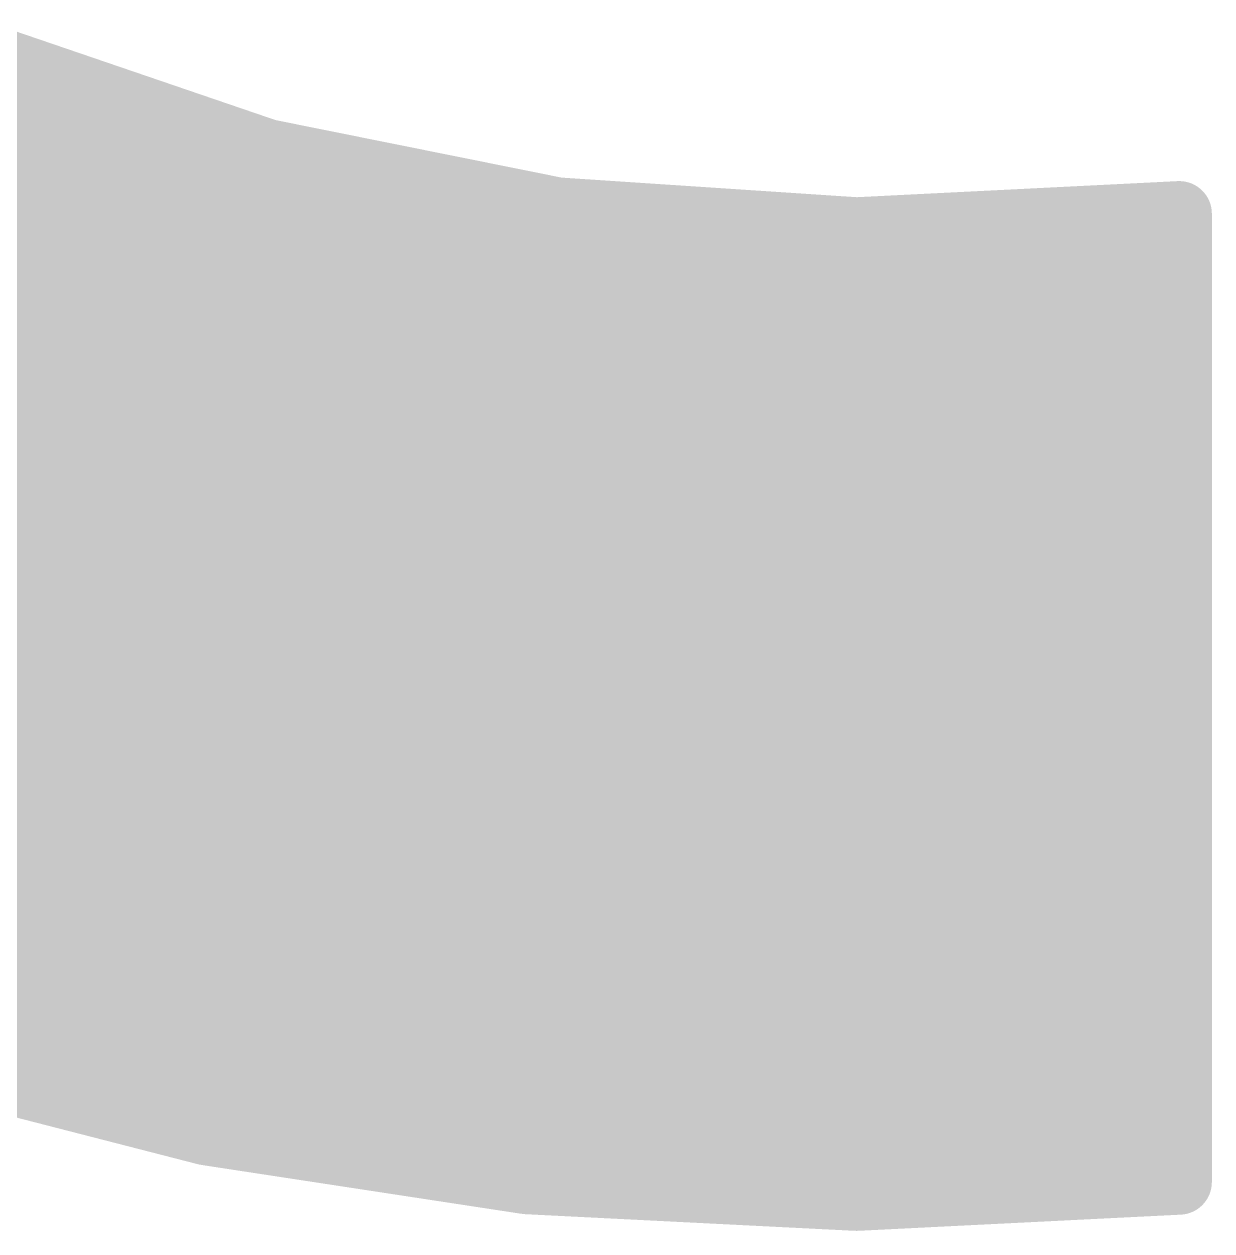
# Model space of a CAD drawing. Extents: x -4 to 157, y -7 to 87.
# Drawn here: x 40.347 to 41.257, y 24.565 to 25.49 of the extents above; entities that cross this region are included whole.
import ezdxf

# ---------------------------------------------------------------- set-up
doc = ezdxf.new("R2010")
doc.units = 0
doc.layers.add('2D_LINE_126', color=255, linetype='CONTINUOUS')

# ---------------------------------------------------------------- blocks, each defined once
blk = doc.blocks.new('SMOOTH_0$05')
at = {"const_width": 0.025}
blk.add_lwpolyline([(-0.0125, 0, 1), (0.0125, 0, 1)], format="xyb", close=True, dxfattribs=at)
blk = doc.blocks.new('DRAWING_204')
at = {"layer": '2D_LINE_126', "const_width": 0.05}
for points in [[(0.56174, -3.87072), (1.11491, -3.31755)], [(0.56367, -3.87189), (1.11723, -3.31834)], [(0.5656, -3.87306), (1.11953, -3.31913)], [(0.56752, -3.87423), (1.12184, -3.31992)], [(0.56945, -3.8754), (1.12415, -3.32071)], [(0.57138, -3.87657), (1.12646, -3.32149)], [(0.57331, -3.87775), (1.12877, -3.32228)], [(0.57523, -3.87892), (1.13108, -3.32307)], [(0.57716, -3.88008), (1.13339, -3.32386)], [(0.57908, -3.88126), (1.1357, -3.32465)], [(1.1113, -3.31632), (1.32419, -3.38902)], [(0.58101, -3.88243), (1.138, -3.32544)], [(0.58294, -3.8836), (1.14031, -3.32622)], [(0.58487, -3.88477), (1.14262, -3.32701)], [(0.58679, -3.88594), (1.14493, -3.3278)], [(0.58872, -3.88711), (1.14724, -3.32859)], [(0.59065, -3.88828), (1.14955, -3.32938)], [(0.59257, -3.88945), (1.15186, -3.33017)], [(0.5945, -3.89062), (1.15417, -3.33095)], [(0.59643, -3.89179), (1.15648, -3.33174)], [(0.59845, -3.89287), (1.15878, -3.33253)], [(0.60054, -3.89387), (1.16109, -3.33332)], [(0.60263, -3.89488), (1.1634, -3.33411)], [(0.60472, -3.89589), (1.16571, -3.3349)], [(0.60681, -3.89689), (1.16802, -3.33569)], [(0.6089, -3.8979), (1.17033, -3.33648)], [(0.61099, -3.89891), (1.17264, -3.33726)], [(0.61308, -3.89992), (1.17495, -3.33805)], [(0.61518, -3.90092), (1.17725, -3.33884)], [(0.61726, -3.90193), (1.17957, -3.33963)], [(0.61935, -3.90294), (1.18187, -3.34042)], [(0.62145, -3.90394), (1.18418, -3.34121)], [(0.62354, -3.90495), (1.18649, -3.34199)], [(0.62563, -3.90596), (1.1888, -3.34278)], [(0.62772, -3.90697), (1.19111, -3.34357)], [(0.62981, -3.90797), (1.19342, -3.34436)], [(0.6319, -3.90898), (1.19573, -3.34515)], [(0.63399, -3.90999), (1.19804, -3.34594)], [(0.63608, -3.91099), (1.20034, -3.34673)], [(0.63817, -3.912), (1.20265, -3.34752)], [(0.64026, -3.91301), (1.20496, -3.3483)], [(0.64235, -3.91401), (1.20727, -3.34909)], [(0.64444, -3.91502), (1.20958, -3.34988)], [(0.64653, -3.91603), (1.21189, -3.35067)], [(0.64862, -3.91704), (1.2142, -3.35146)], [(0.65071, -3.91804), (1.21651, -3.35225)], [(0.6528, -3.91905), (1.21882, -3.35304)], [(0.65489, -3.92006), (1.22112, -3.35382)], [(0.65698, -3.92106), (1.22343, -3.35461)], [(0.65907, -3.92207), (1.22574, -3.3554)], [(0.66116, -3.92308), (1.22805, -3.35619)], [(0.66326, -3.92408), (1.23036, -3.35698)], [(0.66534, -3.92509), (1.23267, -3.35777)], [(0.66744, -3.9261), (1.23498, -3.35856)], [(0.66953, -3.92711), (1.23729, -3.35934)], [(0.67162, -3.92811), (1.2396, -3.36013)], [(0.67371, -3.92912), (1.24191, -3.36092)], [(0.6758, -3.93013), (1.24421, -3.36171)], [(0.67789, -3.93113), (1.24652, -3.3625)], [(0.67998, -3.93214), (1.24883, -3.36329)], [(0.68207, -3.93315), (1.25114, -3.36407)], [(0.68416, -3.93415), (1.25345, -3.36486)], [(0.68625, -3.93516), (1.25576, -3.36565)], [(0.68834, -3.93617), (1.25807, -3.36644)], [(0.69043, -3.93717), (1.26038, -3.36723)], [(0.69252, -3.93818), (1.26269, -3.36802)], [(0.69461, -3.93919), (1.265, -3.36881)], [(0.6967, -3.9402), (1.2673, -3.36959)], [(0.69879, -3.9412), (1.26961, -3.37038)], [(0.70088, -3.94221), (1.27192, -3.37117)], [(0.70297, -3.94322), (1.27423, -3.37196)], [(0.70506, -3.94422), (1.27654, -3.37275)], [(0.70716, -3.94523), (1.27885, -3.37354)], [(0.70925, -3.94624), (1.28116, -3.37433)], [(0.71134, -3.94725), (1.28347, -3.37511)], [(0.71343, -3.94825), (1.28578, -3.3759)], [(0.71552, -3.94926), (1.28808, -3.37669)], [(0.71761, -3.95027), (1.29039, -3.37748)], [(0.7197, -3.95127), (1.2927, -3.37827)], [(0.72179, -3.95228), (1.29501, -3.37906)], [(0.72388, -3.95329), (1.29732, -3.37984)], [(0.72597, -3.95429), (1.29963, -3.38063)], [(0.72806, -3.9553), (1.30194, -3.38142)], [(0.73015, -3.95631), (1.30425, -3.38221)], [(0.73224, -3.95732), (1.30656, -3.383)], [(0.73433, -3.95832), (1.30887, -3.38379)], [(0.73642, -3.95933), (1.31117, -3.38458)], [(0.73851, -3.96034), (1.31348, -3.38537)], [(0.7406, -3.96134), (1.31579, -3.38615)], [(0.74269, -3.96235), (1.3181, -3.38694)], [(0.74478, -3.96336), (1.32041, -3.38773)], [(0.74687, -3.96436), (1.32272, -3.38852)], [(0.74896, -3.96537), (1.32512, -3.38921)], [(0.75105, -3.96638), (1.3277, -3.38973)], [(1.32419, -3.38902), (1.54652, -3.43371)], [(0.75314, -3.96739), (1.33028, -3.39025)], [(0.75523, -3.96839), (1.33286, -3.39077)], [(0.75733, -3.9694), (1.33544, -3.39128)], [(0.75942, -3.97041), (1.33802, -3.3918)], [(0.76151, -3.97141), (1.3406, -3.39232)], [(0.7636, -3.97242), (1.34318, -3.39284)], [(0.76569, -3.97343), (1.34576, -3.39336)], [(0.76778, -3.97443), (1.34834, -3.39387)], [(0.76987, -3.97544), (1.35092, -3.39439)], [(0.77196, -3.97645), (1.35349, -3.39491)], [(0.77405, -3.97746), (1.35607, -3.39543)], [(0.77614, -3.97846), (1.35865, -3.39595)], [(0.77823, -3.97947), (1.36123, -3.39647)], [(0.78032, -3.98048), (1.36381, -3.39699)], [(0.78241, -3.98148), (1.36639, -3.3975)], [(0.7845, -3.98249), (1.36897, -3.39802)], [(0.78659, -3.9835), (1.37155, -3.39854)], [(0.78868, -3.98451), (1.37413, -3.39906)], [(0.79077, -3.98551), (1.37671, -3.39958)], [(0.79286, -3.98652), (1.37928, -3.4001)], [(0.79495, -3.98753), (1.38186, -3.40061)], [(0.79704, -3.98853), (1.38444, -3.40113)], [(0.79913, -3.98954), (1.38702, -3.40165)], [(0.80122, -3.99055), (1.3896, -3.40217)], [(0.80331, -3.99155), (1.39218, -3.40269)], [(0.8054, -3.99256), (1.39476, -3.40321)], [(0.8075, -3.99357), (1.39734, -3.40373)], [(0.80958, -3.99458), (1.39992, -3.40424)], [(0.81168, -3.99558), (1.4025, -3.40476)], [(0.8138, -3.99655), (1.40508, -3.40528)], [(0.81607, -3.99738), (1.40765, -3.4058)], [(0.81834, -3.99821), (1.41023, -3.40632)], [(0.8206, -3.99904), (1.41281, -3.40684)], [(0.82287, -3.99987), (1.41539, -3.40736)], [(0.82514, -4.0007), (1.41797, -3.40787)], [(0.82741, -4.00153), (1.42055, -3.40839)], [(0.82967, -4.00236), (1.42313, -3.40891)], [(0.83194, -4.00319), (1.42571, -3.40943)], [(0.83421, -4.00402), (1.42829, -3.40995)], [(0.83648, -4.00485), (1.43087, -3.41046)], [(0.83875, -4.00568), (1.43345, -3.41098)], [(0.84101, -4.00651), (1.43602, -3.4115)], [(0.84328, -4.00734), (1.4386, -3.41202)], [(0.84555, -4.00817), (1.44118, -3.41254)], [(0.84781, -4.009), (1.44376, -3.41306)], [(0.85008, -4.00983), (1.44634, -3.41358)], [(0.85235, -4.01066), (1.44892, -3.41409)], [(0.85462, -4.01149), (1.4515, -3.41461)], [(0.85688, -4.01232), (1.45408, -3.41513)], [(0.85915, -4.01315), (1.45666, -3.41565)], [(0.86142, -4.01398), (1.45923, -3.41617)], [(0.86369, -4.01481), (1.46181, -3.41668)], [(0.86595, -4.01564), (1.46439, -3.4172)], [(0.86822, -4.01647), (1.46697, -3.41772)], [(0.87049, -4.0173), (1.46955, -3.41824)], [(0.87276, -4.01813), (1.47213, -3.41876)], [(0.87502, -4.01896), (1.47471, -3.41928)], [(0.87729, -4.01979), (1.47729, -3.4198)], [(0.87956, -4.02062), (1.47987, -3.42032)], [(0.88183, -4.02145), (1.48245, -3.42083)], [(0.88409, -4.02228), (1.48503, -3.42135)], [(0.88636, -4.02311), (1.4876, -3.42187)], [(0.88863, -4.02394), (1.49018, -3.42239)], [(0.8909, -4.02477), (1.49276, -3.42291)], [(0.89317, -4.0256), (1.49534, -3.42342)], [(0.89543, -4.02643), (1.49792, -3.42395)], [(0.8977, -4.02726), (1.5005, -3.42446)], [(0.89997, -4.02809), (1.50308, -3.42498)], [(0.90224, -4.02892), (1.50566, -3.4255)], [(0.9045, -4.02975), (1.50824, -3.42602)], [(0.90677, -4.03058), (1.51082, -3.42653)], [(0.90904, -4.03141), (1.51339, -3.42706)], [(0.91131, -4.03224), (1.51597, -3.42757)], [(0.91357, -4.03307), (1.51855, -3.42809)], [(0.91584, -4.0339), (1.52113, -3.42861)], [(0.91811, -4.03473), (1.52371, -3.42913)], [(0.92038, -4.03556), (1.52629, -3.42965)], [(0.92264, -4.03639), (1.52887, -3.43016)], [(0.92491, -4.03722), (1.53145, -3.43068)], [(0.92718, -4.03805), (1.53403, -3.4312)], [(0.92945, -4.03888), (1.53661, -3.43172)], [(0.93171, -4.03971), (1.53919, -3.43224)], [(0.93398, -4.04054), (1.54176, -3.43276)], [(0.93625, -4.04137), (1.54434, -3.43327)], [(0.93852, -4.0422), (1.54697, -3.43374)], [(0.94078, -4.04303), (1.54988, -3.43393)], [(0.94305, -4.04386), (1.55279, -3.43413)], [(0.94532, -4.04469), (1.55569, -3.43432)], [(0.94759, -4.04552), (1.55859, -3.43451)], [(0.94985, -4.04635), (1.5615, -3.43471)], [(0.95212, -4.04718), (1.5644, -3.4349)], [(0.95439, -4.04801), (1.56731, -3.43509)], [(0.95666, -4.04884), (1.57021, -3.43529)], [(0.95893, -4.04967), (1.57311, -3.43548)], [(0.96119, -4.0505), (1.57602, -3.43567)], [(0.96346, -4.05133), (1.57892, -3.43586)], [(1.54652, -3.43371), (1.77577, -3.44893)], [(0.96573, -4.05216), (1.58183, -3.43606)], [(0.96799, -4.05299), (1.58473, -3.43625)], [(0.97026, -4.05382), (1.58764, -3.43644)], [(0.97253, -4.05465), (1.59054, -3.43663)], [(0.9748, -4.05548), (1.59345, -3.43683)], [(0.97706, -4.05631), (1.59635, -3.43702)], [(0.97933, -4.05714), (1.59926, -3.43721)], [(0.9816, -4.05797), (1.60216, -3.43741)], [(0.98387, -4.0588), (1.60507, -3.4376)], [(0.98613, -4.05963), (1.60797, -3.43779)], [(0.9884, -4.06046), (1.61088, -3.43799)], [(0.99067, -4.06129), (1.61378, -3.43818)], [(0.99294, -4.06212), (1.61669, -3.43837)], [(0.9952, -4.06295), (1.61959, -3.43856)], [(0.99747, -4.06378), (1.62249, -3.43876)], [(0.99974, -4.06461), (1.6254, -3.43895)], [(1.00201, -4.06544), (1.6283, -3.43914)], [(1.00428, -4.06627), (1.63121, -3.43933)], [(1.00654, -4.0671), (1.63411, -3.43953)], [(1.00881, -4.06793), (1.63702, -3.43972)], [(1.01108, -4.06876), (1.63992, -3.43991)], [(1.01334, -4.06959), (1.64283, -3.44011)], [(1.01561, -4.07042), (1.64573, -3.4403)], [(1.01788, -4.07125), (1.64864, -3.44049)], [(1.02015, -4.07208), (1.65154, -3.44069)], [(1.02241, -4.07291), (1.65444, -3.44088)], [(1.02468, -4.07374), (1.65735, -3.44107)], [(1.02695, -4.07457), (1.66025, -3.44126)], [(1.02922, -4.0754), (1.66316, -3.44146)], [(1.03148, -4.07623), (1.66606, -3.44165)], [(1.03375, -4.07706), (1.66897, -3.44184)], [(1.03602, -4.07789), (1.67187, -3.44204)], [(1.03829, -4.07872), (1.67478, -3.44223)], [(1.04056, -4.07954), (1.67768, -3.44242)], [(1.04302, -4.08018), (1.68059, -3.44261)], [(1.04549, -4.08081), (1.68349, -3.44281)], [(1.04795, -4.08144), (1.68639, -3.443)], [(1.05041, -4.08208), (1.6893, -3.44319)], [(1.05288, -4.08271), (1.6922, -3.44338)], [(1.05534, -4.08335), (1.69511, -3.44358)], [(1.05781, -4.08398), (1.69801, -3.44377)], [(1.06027, -4.08461), (1.70092, -3.44396)], [(1.06273, -4.08524), (1.70382, -3.44416)], [(1.0652, -4.08588), (1.70673, -3.44435)], [(1.06766, -4.08651), (1.70963, -3.44454)], [(1.07013, -4.08715), (1.71254, -3.44473)], [(1.07259, -4.08778), (1.71544, -3.44493)], [(1.07505, -4.08841), (1.71835, -3.44512)], [(1.181, -4.11566), (1.85152, -3.44514)], [(1.18347, -4.11629), (1.85478, -3.44497)], [(1.18593, -4.11692), (1.85804, -3.44481)], [(1.18839, -4.11755), (1.8613, -3.44464)], [(1.19086, -4.11819), (1.86457, -3.44448)], [(1.19332, -4.11882), (1.86783, -3.44432)], [(1.19579, -4.11945), (1.87109, -3.44416)], [(1.19825, -4.12009), (1.87435, -3.44399)], [(1.20071, -4.12072), (1.87761, -3.44383)], [(1.20318, -4.12136), (1.88087, -3.44367)], [(1.20564, -4.12199), (1.88413, -3.4435)], [(1.2081, -4.12262), (1.88739, -3.44334)], [(1.21057, -4.12326), (1.89065, -3.44317)], [(1.21303, -4.12389), (1.89391, -3.44301)], [(1.2155, -4.12452), (1.89717, -3.44285)], [(1.21796, -4.12516), (1.90044, -3.44268)], [(1.22043, -4.12579), (1.9037, -3.44252)], [(1.22289, -4.12642), (1.90696, -3.44236)], [(1.22535, -4.12706), (1.91022, -3.44219)], [(1.22782, -4.12769), (1.91348, -3.44203)], [(1.23028, -4.12833), (1.91674, -3.44187)], [(1.23274, -4.12896), (1.92, -3.4417)], [(1.23521, -4.12959), (1.92326, -3.44154)], [(1.23767, -4.13023), (1.92652, -3.44138)], [(1.24014, -4.13086), (1.92978, -3.44121)], [(1.2426, -4.13149), (1.93304, -3.44105)], [(1.24506, -4.13213), (1.9363, -3.44089)], [(1.24753, -4.13276), (1.93957, -3.44072)], [(1.24999, -4.13339), (1.94283, -3.44056)], [(1.25246, -4.13403), (1.94609, -3.4404)], [(1.25492, -4.13466), (1.94935, -3.44023)], [(1.25738, -4.1353), (1.95261, -3.44007)], [(1.25985, -4.13593), (1.95587, -3.43991)], [(1.26231, -4.13656), (1.95913, -3.43974)], [(1.26478, -4.1372), (1.96239, -3.43958)], [(1.26724, -4.13783), (1.96565, -3.43942)], [(1.2697, -4.13846), (1.96891, -3.43925)], [(1.27217, -4.13909), (1.97217, -3.43909)], [(1.27463, -4.13973), (1.97544, -3.43892)], [(1.27709, -4.14036), (1.9787, -3.43876)], [(1.27975, -4.14081), (1.98196, -3.4386)], [(1.28243, -4.14122), (1.98522, -3.43843)], [(1.28512, -4.14163), (1.98848, -3.43827)], [(1.28781, -4.14204), (1.99174, -3.43811)], [(1.2905, -4.14245), (1.995, -3.43794)], [(1.29318, -4.14286), (1.99826, -3.43778)], [(1.29587, -4.14327), (2.00152, -3.43762)], [(1.29856, -4.14368), (2.00478, -3.43745)], [(1.30125, -4.14409), (2.00804, -3.43729)], [(1.30393, -4.1445), (2.01131, -3.43713)], [(1.30662, -4.14491), (2.01457, -3.43696)], [(1.30931, -4.14532), (2.01783, -3.4368)], [(1.312, -4.14573), (2.02109, -3.43664)], [(1.31468, -4.14614), (2.02302, -3.4378)], [(1.31737, -4.14655), (2.02302, -3.44089)], [(1.32006, -4.14696), (2.02302, -3.44399)], [(1.77577, -3.44893), (2.02302, -3.43654)], [(2.02302, -3.43654), (2.02302, -4.1783)], [(1.07752, -4.08905), (1.72125, -3.44531)], [(1.07998, -4.08968), (1.72416, -3.44551)], [(1.08244, -4.09031), (1.72706, -3.4457)], [(1.08491, -4.09095), (1.72997, -3.44589)], [(1.08737, -4.09158), (1.73287, -3.44608)], [(1.08984, -4.09221), (1.73577, -3.44628)], [(1.0923, -4.09285), (1.73868, -3.44647)], [(1.09476, -4.09348), (1.74158, -3.44666)], [(1.09723, -4.09411), (1.74449, -3.44685)], [(1.09969, -4.09475), (1.74739, -3.44705)], [(1.10216, -4.09538), (1.7503, -3.44724)], [(1.10462, -4.09601), (1.7532, -3.44743)], [(1.10708, -4.09665), (1.75611, -3.44763)], [(1.10955, -4.09728), (1.75901, -3.44782)], [(1.11201, -4.09791), (1.76192, -3.44801)], [(1.11447, -4.09855), (1.76482, -3.44821)], [(1.11694, -4.09918), (1.76772, -3.4484)], [(1.1194, -4.09982), (1.77063, -3.44859)], [(1.12187, -4.10045), (1.77353, -3.44878)], [(1.12433, -4.10108), (1.77652, -3.44889)], [(1.1268, -4.10172), (1.77978, -3.44873)], [(1.12926, -4.10235), (1.78304, -3.44857)], [(1.13172, -4.10298), (1.7863, -3.4484)], [(1.13419, -4.10362), (1.78956, -3.44824)], [(1.13665, -4.10425), (1.79283, -3.44808)], [(1.13911, -4.10488), (1.79609, -3.44791)], [(1.14158, -4.10552), (1.79935, -3.44775)], [(1.14404, -4.10615), (1.80261, -3.44759)], [(1.14651, -4.10679), (1.80587, -3.44742)], [(1.14897, -4.10742), (1.80913, -3.44726)], [(1.15143, -4.10805), (1.81239, -3.4471)], [(1.1539, -4.10869), (1.81565, -3.44693)], [(1.15636, -4.10932), (1.81891, -3.44677)], [(1.15883, -4.10995), (1.82217, -3.44661)], [(1.16129, -4.11059), (1.82543, -3.44644)], [(1.16375, -4.11122), (1.82869, -3.44628)], [(1.16622, -4.11185), (1.83196, -3.44612)], [(1.16868, -4.11249), (1.83522, -3.44595)], [(1.17115, -4.11312), (1.83848, -3.44579)], [(1.17361, -4.11375), (1.84174, -3.44563)], [(1.17607, -4.11439), (1.845, -3.44546)], [(1.17854, -4.11502), (1.84826, -3.4453)], [(1.32275, -4.14737), (2.02302, -3.44709)], [(1.32543, -4.14778), (2.02302, -3.45019)], [(1.32812, -4.14819), (2.02302, -3.45329)], [(1.33081, -4.1486), (2.02302, -3.45638)], [(1.33349, -4.14901), (2.02302, -3.45948)], [(1.33618, -4.14942), (2.02302, -3.46258)], [(1.33887, -4.14983), (2.02302, -3.46568)], [(1.34156, -4.15024), (2.02302, -3.46877)], [(1.34424, -4.15065), (2.02302, -3.47187)], [(1.34693, -4.15106), (2.02302, -3.47497)], [(1.34962, -4.15147), (2.02302, -3.47807)], [(1.35231, -4.15188), (2.02302, -3.48116)], [(1.35499, -4.15229), (2.02302, -3.48426)], [(1.35768, -4.1527), (2.02302, -3.48736)], [(1.36037, -4.15311), (2.02302, -3.49046)], [(1.36305, -4.15352), (2.02302, -3.49355)], [(1.36574, -4.15393), (2.02302, -3.49665)], [(1.36843, -4.15434), (2.02302, -3.49975)], [(1.37112, -4.15475), (2.02302, -3.50285)], [(1.37381, -4.15516), (2.02302, -3.50594)], [(1.37649, -4.15557), (2.02302, -3.50904)], [(1.37918, -4.15598), (2.02302, -3.51214)], [(1.38187, -4.15639), (2.02302, -3.51524)], [(1.38455, -4.1568), (2.02302, -3.51833)], [(1.38724, -4.15721), (2.02302, -3.52143)], [(1.38993, -4.15762), (2.02302, -3.52453)], [(1.39262, -4.15803), (2.02302, -3.52763)], [(1.3953, -4.15844), (2.02302, -3.53072)], [(1.39799, -4.15885), (2.02302, -3.53382)], [(1.40068, -4.15926), (2.02302, -3.53692)], [(1.40336, -4.15967), (2.02302, -3.54001)], [(1.40605, -4.16008), (2.02302, -3.54311)], [(1.40874, -4.16049), (2.02302, -3.54621)], [(1.41143, -4.1609), (2.02302, -3.54931)], [(1.41411, -4.16131), (2.02302, -3.5524)], [(1.4168, -4.16172), (2.02302, -3.5555)], [(1.41949, -4.16213), (2.02302, -3.5586)], [(1.42218, -4.16254), (2.02302, -3.5617)], [(1.42486, -4.16295), (2.02302, -3.56479)], [(1.42755, -4.16336), (2.02302, -3.56789)], [(1.43024, -4.16377), (2.02302, -3.57099)], [(1.43292, -4.16418), (2.02302, -3.57409)], [(1.43561, -4.1646), (2.02302, -3.57718)], [(1.4383, -4.165), (2.02302, -3.58028)], [(1.44099, -4.16542), (2.02302, -3.58338)], [(1.44367, -4.16583), (2.02302, -3.58648)], [(1.44636, -4.16623), (2.02302, -3.58957)], [(1.44905, -4.16665), (2.02302, -3.59267)], [(1.45174, -4.16706), (2.02302, -3.59577)], [(1.45442, -4.16747), (2.02302, -3.59887)], [(1.45711, -4.16788), (2.02302, -3.60196)], [(1.4598, -4.16829), (2.02302, -3.60506)], [(1.46249, -4.1687), (2.02302, -3.60816)], [(1.46517, -4.16911), (2.02302, -3.61126)], [(1.46786, -4.16952), (2.02302, -3.61436)], [(1.47055, -4.16993), (2.02302, -3.61745)], [(1.47324, -4.17034), (2.02302, -3.62055)], [(1.47592, -4.17075), (2.02302, -3.62365)], [(1.47861, -4.17116), (2.02302, -3.62674)], [(1.4813, -4.17157), (2.02302, -3.62984)], [(1.48398, -4.17198), (2.02302, -3.63294)], [(1.48667, -4.17239), (2.02302, -3.63604)], [(1.48936, -4.1728), (2.02302, -3.63913)], [(1.49205, -4.17321), (2.02302, -3.64223)], [(1.49473, -4.17362), (2.02302, -3.64533)], [(1.49742, -4.17403), (2.02302, -3.64843)], [(1.50011, -4.17444), (2.02302, -3.65152)], [(1.5028, -4.17485), (2.02302, -3.65462)], [(1.50548, -4.17526), (2.02302, -3.65772)], [(1.50817, -4.17567), (2.02302, -3.66082)], [(1.51086, -4.17608), (2.02302, -3.66391)], [(1.51354, -4.17649), (2.02302, -3.66701)], [(1.51623, -4.1769), (2.02302, -3.67011)], [(1.51892, -4.17731), (2.02302, -3.67321)], [(1.52161, -4.17772), (2.02302, -3.6763)], [(1.52442, -4.178), (2.02302, -3.6794)], [(1.52737, -4.17815), (2.02302, -3.6825)], [(1.53032, -4.1783), (2.02302, -3.6856)], [(1.53327, -4.17845), (2.02302, -3.68869)], [(1.53622, -4.1786), (2.02302, -3.69179)], [(1.53917, -4.17875), (2.02302, -3.69489)], [(1.54211, -4.17889), (2.02302, -3.69798)], [(1.54506, -4.17904), (2.02302, -3.70108)], [(1.54801, -4.17919), (2.02302, -3.70418)], [(1.55096, -4.17934), (2.02302, -3.70728)], [(1.55391, -4.17949), (2.02302, -3.71037)], [(1.55686, -4.17964), (2.02302, -3.71347)], [(1.55981, -4.17979), (2.02302, -3.71657)], [(1.56276, -4.17994), (2.02302, -3.71967)], [(1.5657, -4.18009), (2.02302, -3.72277)], [(1.56865, -4.18023), (2.02302, -3.72586)], [(1.5716, -4.18038), (2.02302, -3.72896)], [(1.57455, -4.18053), (2.02302, -3.73206)], [(1.5775, -4.18068), (2.02302, -3.73516)], [(1.58044, -4.18083), (2.02302, -3.73825)], [(1.5834, -4.18098), (2.02302, -3.74135)], [(1.58634, -4.18113), (2.02302, -3.74445)], [(1.58929, -4.18128), (2.02302, -3.74755)], [(1.59224, -4.18143), (2.02302, -3.75064)], [(1.59519, -4.18157), (2.02302, -3.75374)], [(1.59814, -4.18172), (2.02302, -3.75684)], [(1.60109, -4.18187), (2.02302, -3.75994)], [(1.60403, -4.18202), (2.02302, -3.76303)], [(1.60698, -4.18217), (2.02302, -3.76613)], [(1.60993, -4.18232), (2.02302, -3.76923)], [(1.61288, -4.18247), (2.02302, -3.77232)], [(1.61583, -4.18262), (2.02302, -3.77542)], [(1.61878, -4.18277), (2.02302, -3.77852)], [(1.62173, -4.18291), (2.02302, -3.78162)], [(1.62467, -4.18306), (2.02302, -3.78471)], [(1.62762, -4.18321), (2.02302, -3.78781)], [(1.63057, -4.18336), (2.02302, -3.79091)], [(1.63352, -4.18351), (2.02302, -3.79401)], [(1.63647, -4.18366), (2.02302, -3.7971)], [(1.63942, -4.18381), (2.02302, -3.8002)], [(1.64237, -4.18396), (2.02302, -3.8033)], [(1.64531, -4.18411), (2.02302, -3.8064)], [(1.64826, -4.18425), (2.02302, -3.80949)], [(1.65121, -4.1844), (2.02302, -3.81259)], [(1.65416, -4.18455), (2.02302, -3.81569)], [(1.65711, -4.1847), (2.02302, -3.81879)], [(1.66006, -4.18485), (2.02302, -3.82188)], [(1.66301, -4.185), (2.02302, -3.82498)], [(1.66595, -4.18515), (2.02302, -3.82808)], [(1.6689, -4.1853), (2.02302, -3.83117)], [(1.67185, -4.18545), (2.02302, -3.83427)], [(1.6748, -4.18559), (2.02302, -3.83737)], [(1.67775, -4.18574), (2.02302, -3.84047)], [(1.6807, -4.18589), (2.02302, -3.84357)], [(1.68365, -4.18604), (2.02302, -3.84666)], [(1.68659, -4.18619), (2.02302, -3.84976)], [(1.68954, -4.18634), (2.02302, -3.85286)], [(1.69249, -4.18649), (2.02302, -3.85596)], [(1.69544, -4.18664), (2.02302, -3.85905)], [(1.69839, -4.18678), (2.02302, -3.86215)], [(1.70134, -4.18693), (2.02302, -3.86525)], [(1.70428, -4.18708), (2.02302, -3.86835)], [(1.70723, -4.18723), (2.02302, -3.87144)], [(1.71018, -4.18738), (2.02302, -3.87454)], [(1.71313, -4.18753), (2.02302, -3.87764)], [(1.71608, -4.18768), (2.02302, -3.88074)], [(1.71903, -4.18783), (2.02302, -3.88383)], [(1.72198, -4.18798), (2.02302, -3.88693)], [(1.72493, -4.18813), (2.02302, -3.89003)], [(1.72787, -4.18827), (2.02302, -3.89313)], [(1.73082, -4.18842), (2.02302, -3.89622)], [(1.73377, -4.18857), (2.02302, -3.89932)], [(1.73672, -4.18872), (2.02302, -3.90242)], [(1.73967, -4.18887), (2.02302, -3.90551)], [(1.74262, -4.18902), (2.02302, -3.90861)], [(1.74557, -4.18917), (2.02302, -3.91171)], [(1.74851, -4.18932), (2.02302, -3.91481)], [(1.75146, -4.18947), (2.02302, -3.9179)], [(1.75441, -4.18961), (2.02302, -3.921)], [(1.75736, -4.18976), (2.02302, -3.9241)], [(1.76031, -4.18991), (2.02302, -3.9272)], [(1.76326, -4.19006), (2.02302, -3.93029)], [(1.76621, -4.19021), (2.02302, -3.93339)], [(1.76915, -4.19036), (2.02302, -3.93649)], [(1.7721, -4.19051), (2.02302, -3.93959)], [(1.77505, -4.19066), (2.02302, -3.94269)], [(1.77824, -4.19057), (2.02302, -3.94578)], [(1.7815, -4.19041), (2.02302, -3.94888)], [(1.78476, -4.19024), (2.02302, -3.95198)], [(1.78802, -4.19008), (2.02302, -3.95508)], [(1.79128, -4.18991), (2.02302, -3.95817)], [(1.79454, -4.18975), (2.02302, -3.96127)], [(1.7978, -4.18959), (2.02302, -3.96437)], [(1.80106, -4.18943), (2.02302, -3.96746)], [(1.80432, -4.18926), (2.02302, -3.97056)], [(1.80758, -4.1891), (2.02302, -3.97366)], [(1.81085, -4.18894), (2.02302, -3.97676)], [(1.81411, -4.18877), (2.02302, -3.97985)], [(1.81737, -4.18861), (2.02302, -3.98295)], [(1.82063, -4.18844), (2.02302, -3.98605)], [(1.82389, -4.18828), (2.02302, -3.98915)], [(1.82715, -4.18812), (2.02302, -3.99224)], [(1.83041, -4.18795), (2.02302, -3.99534)], [(1.83367, -4.18779), (2.02302, -3.99844)], [(1.83693, -4.18763), (2.02302, -4.00154)], [(1.84019, -4.18746), (2.02302, -4.00463)], [(1.84346, -4.1873), (2.02302, -4.00773)], [(1.84672, -4.18714), (2.02302, -4.01083)], [(1.84997, -4.18697), (2.02302, -4.01393)], [(1.85324, -4.18681), (2.02302, -4.01702)], [(1.8565, -4.18665), (2.02302, -4.02012)], [(1.85976, -4.18648), (2.02302, -4.02322)], [(1.86302, -4.18632), (2.02302, -4.02632)], [(1.86628, -4.18616), (2.02302, -4.02941)], [(1.86954, -4.18599), (2.02302, -4.03251)], [(1.8728, -4.18583), (2.02302, -4.03561)], [(1.87606, -4.18566), (2.02302, -4.03871)], [(1.87932, -4.1855), (2.02302, -4.0418)], [(1.88259, -4.18534), (2.02302, -4.0449)], [(1.88585, -4.18517), (2.02302, -4.048)], [(1.88911, -4.18501), (2.02302, -4.0511)], [(1.89237, -4.18485), (2.02302, -4.05419)], [(1.89563, -4.18469), (2.02302, -4.05729)], [(1.89889, -4.18452), (2.02302, -4.06039)], [(1.90215, -4.18436), (2.02302, -4.06349)], [(1.90541, -4.18419), (2.02302, -4.06658)], [(1.90867, -4.18403), (2.02302, -4.06968)], [(1.91193, -4.18387), (2.02302, -4.07278)], [(1.27747, -4.14046), (1.04052, -4.07953)], [(1.91519, -4.1837), (2.02302, -4.07588)], [(1.91846, -4.18354), (2.02302, -4.07897)], [(1.92172, -4.18338), (2.02302, -4.08207)], [(1.92498, -4.18321), (2.02302, -4.08517)], [(1.92824, -4.18305), (2.02302, -4.08826)], [(1.9315, -4.18289), (2.02302, -4.09136)], [(1.93476, -4.18272), (2.02302, -4.09446)], [(1.93802, -4.18256), (2.02302, -4.09756)], [(1.94128, -4.1824), (2.02302, -4.10066)], [(1.94454, -4.18223), (2.02302, -4.10375)], [(1.9478, -4.18207), (2.02302, -4.10685)], [(1.95106, -4.18191), (2.02302, -4.10995)], [(1.95433, -4.18174), (2.02302, -4.11304)], [(1.95759, -4.18158), (2.02302, -4.11614)], [(1.96085, -4.18142), (2.02302, -4.11924)], [(1.96411, -4.18125), (2.02302, -4.12234)], [(1.96737, -4.18109), (2.02302, -4.12543)], [(1.97063, -4.18092), (2.02302, -4.12853)], [(1.97389, -4.18076), (2.02302, -4.13163)], [(1.97715, -4.1806), (2.02302, -4.13473)], [(1.98041, -4.18044), (2.02302, -4.13782)], [(1.52297, -4.17793), (1.27747, -4.14046)], [(1.98367, -4.18027), (2.02302, -4.14092)], [(1.98693, -4.18011), (2.02302, -4.14402)], [(1.9902, -4.17994), (2.02302, -4.14712)], [(1.99346, -4.17978), (2.02302, -4.15021)], [(1.99672, -4.17962), (2.02302, -4.15331)], [(1.99998, -4.17945), (2.02302, -4.15641)], [(2.00324, -4.17929), (2.02302, -4.15951)], [(2.0065, -4.17913), (2.02302, -4.1626)], [(2.00976, -4.17897), (2.02302, -4.1657)], [(2.01302, -4.1788), (2.02302, -4.1688)], [(2.01628, -4.17864), (2.02302, -4.1719)], [(2.01955, -4.17847), (2.02302, -4.17499)], [(1.77577, -4.19069), (1.52297, -4.17793)], [(2.02302, -4.1783), (1.77577, -4.19069)], [(2.02281, -4.17831), (2.02302, -4.17809)]]:
    blk.add_lwpolyline(points, dxfattribs=at)
at = {"layer": '2D_LINE_126'}
for p in [(1.11491, -3.31755), (1.11723, -3.31834), (1.11953, -3.31913), (1.12184, -3.31992), (1.12415, -3.32071), (1.12646, -3.32149), (1.12877, -3.32228), (1.13108, -3.32307), (1.13339, -3.32386), (1.1357, -3.32465), (1.138, -3.32544), (1.14031, -3.32622), (1.14262, -3.32701), (1.14493, -3.3278), (1.14724, -3.32859), (1.14955, -3.32938), (1.15186, -3.33017), (1.15417, -3.33095), (1.15648, -3.33174), (1.15878, -3.33253), (1.16109, -3.33332), (1.1634, -3.33411), (1.16571, -3.3349), (1.16802, -3.33569), (1.17033, -3.33648), (1.17264, -3.33726), (1.17495, -3.33805), (1.17725, -3.33884), (1.17957, -3.33963), (1.18187, -3.34042), (1.18418, -3.34121), (1.18649, -3.34199), (1.1888, -3.34278), (1.19111, -3.34357), (1.19342, -3.34436), (1.19573, -3.34515), (1.19804, -3.34594), (1.20034, -3.34673), (1.20265, -3.34752), (1.20496, -3.3483), (1.20727, -3.34909), (1.20958, -3.34988), (1.21189, -3.35067), (1.2142, -3.35146), (1.21651, -3.35225), (1.21882, -3.35304), (1.22112, -3.35382), (1.22343, -3.35461), (1.22574, -3.3554), (1.22805, -3.35619), (1.23036, -3.35698), (1.23267, -3.35777), (1.23498, -3.35856), (1.23729, -3.35934), (1.2396, -3.36013), (1.24191, -3.36092), (1.24421, -3.36171), (1.24652, -3.3625), (1.24883, -3.36329), (1.25114, -3.36407), (1.25345, -3.36486), (1.25576, -3.36565), (1.25807, -3.36644), (1.26038, -3.36723), (1.26269, -3.36802), (1.265, -3.36881), (1.2673, -3.36959), (1.26961, -3.37038), (1.27192, -3.37117), (1.27423, -3.37196), (1.27654, -3.37275), (1.27885, -3.37354), (1.28116, -3.37433), (1.28347, -3.37511), (1.28578, -3.3759), (1.28808, -3.37669), (1.29039, -3.37748), (1.2927, -3.37827), (1.29501, -3.37906), (1.29732, -3.37984), (1.29963, -3.38063), (1.30194, -3.38142), (1.30425, -3.38221), (1.30656, -3.383), (1.30887, -3.38379), (1.31117, -3.38458), (1.31348, -3.38537), (1.31579, -3.38615), (1.3181, -3.38694), (1.32041, -3.38773), (1.32272, -3.38852), (1.32419, -3.38902), (1.32419, -3.38902), (1.32512, -3.38921), (1.3277, -3.38973), (1.33028, -3.39025), (1.33286, -3.39077), (1.33544, -3.39128), (1.33802, -3.3918), (1.3406, -3.39232), (1.34318, -3.39284), (1.34576, -3.39336), (1.34834, -3.39387), (1.35092, -3.39439), (1.35349, -3.39491), (1.35607, -3.39543), (1.35865, -3.39595), (1.36123, -3.39647), (1.36381, -3.39699), (1.36639, -3.3975), (1.36897, -3.39802), (1.37155, -3.39854), (1.37413, -3.39906), (1.37671, -3.39958), (1.37928, -3.4001), (1.38186, -3.40061), (1.38444, -3.40113), (1.38702, -3.40165), (1.3896, -3.40217), (1.39218, -3.40269), (1.39476, -3.40321), (1.39734, -3.40373), (1.39992, -3.40424), (1.4025, -3.40476), (1.40508, -3.40528), (1.40765, -3.4058), (1.41023, -3.40632), (1.41281, -3.40684), (1.41539, -3.40736), (1.41797, -3.40787), (1.42055, -3.40839), (1.42313, -3.40891), (1.42571, -3.40943), (1.42829, -3.40995), (1.43087, -3.41046), (1.43345, -3.41098), (1.43602, -3.4115), (1.4386, -3.41202), (1.44118, -3.41254), (1.44376, -3.41306), (1.44634, -3.41358), (1.44892, -3.41409), (1.4515, -3.41461), (1.45408, -3.41513), (1.45666, -3.41565), (1.45923, -3.41617), (1.46181, -3.41668), (1.46439, -3.4172), (1.46697, -3.41772), (1.46955, -3.41824), (1.47213, -3.41876), (1.47471, -3.41928), (1.47729, -3.4198), (1.47987, -3.42032), (1.48245, -3.42083), (1.48503, -3.42135), (1.4876, -3.42187), (1.49018, -3.42239), (1.49276, -3.42291), (1.49534, -3.42342), (1.49792, -3.42395), (1.5005, -3.42446), (1.50308, -3.42498), (1.50566, -3.4255), (1.50824, -3.42602), (1.51082, -3.42653), (1.51339, -3.42706), (1.51597, -3.42757), (1.51855, -3.42809), (1.52113, -3.42861), (1.52371, -3.42913), (1.52629, -3.42965), (1.52887, -3.43016), (1.53145, -3.43068), (1.53403, -3.4312), (1.53661, -3.43172), (1.53919, -3.43224), (1.54176, -3.43276), (1.54434, -3.43327), (1.54652, -3.43371), (1.54652, -3.43371), (1.54697, -3.43374), (1.54988, -3.43393), (1.55279, -3.43413), (1.55569, -3.43432), (1.55859, -3.43451), (1.5615, -3.43471), (1.5644, -3.4349), (1.56731, -3.43509), (1.57021, -3.43529), (1.57311, -3.43548), (1.57602, -3.43567), (1.57892, -3.43586), (1.58183, -3.43606), (1.58473, -3.43625), (1.58764, -3.43644), (1.59054, -3.43663), (1.59345, -3.43683), (1.59635, -3.43702), (1.59926, -3.43721), (1.60216, -3.43741), (1.60507, -3.4376), (1.60797, -3.43779), (1.61088, -3.43799), (1.61378, -3.43818), (1.61669, -3.43837), (1.61959, -3.43856), (1.62249, -3.43876), (1.6254, -3.43895), (1.6283, -3.43914), (1.63121, -3.43933), (1.63411, -3.43953), (1.63702, -3.43972), (1.63992, -3.43991), (1.64283, -3.44011), (1.64573, -3.4403), (1.64864, -3.44049), (1.65154, -3.44069), (1.65444, -3.44088), (1.65735, -3.44107), (1.66025, -3.44126), (1.66316, -3.44146), (1.66606, -3.44165), (1.66897, -3.44184), (1.67187, -3.44204), (1.67478, -3.44223), (1.67768, -3.44242), (1.68059, -3.44261), (1.68349, -3.44281), (1.68639, -3.443), (1.6893, -3.44319), (1.6922, -3.44338), (1.69511, -3.44358), (1.69801, -3.44377), (1.70092, -3.44396), (1.70382, -3.44416), (1.70673, -3.44435), (1.70963, -3.44454), (1.71254, -3.44473), (1.71544, -3.44493), (1.71835, -3.44512), (1.85152, -3.44514), (1.85478, -3.44497), (1.85804, -3.44481), (1.8613, -3.44464), (1.86457, -3.44448), (1.86783, -3.44432), (1.87109, -3.44416), (1.87435, -3.44399), (1.87761, -3.44383), (1.88087, -3.44367), (1.88413, -3.4435), (1.88739, -3.44334), (1.89065, -3.44317), (1.89391, -3.44301), (1.89717, -3.44285), (1.90044, -3.44268), (1.9037, -3.44252), (1.90696, -3.44236), (1.91022, -3.44219), (1.91348, -3.44203), (1.91674, -3.44187), (1.92, -3.4417), (1.92326, -3.44154), (1.92652, -3.44138), (1.92978, -3.44121), (1.93304, -3.44105), (1.9363, -3.44089), (1.93957, -3.44072), (1.94283, -3.44056), (1.94609, -3.4404), (1.94935, -3.44023), (1.95261, -3.44007), (1.95587, -3.43991), (1.95913, -3.43974), (1.96239, -3.43958), (1.96565, -3.43942), (1.96891, -3.43925), (1.97217, -3.43909), (1.97544, -3.43892), (1.9787, -3.43876), (1.98196, -3.4386), (1.98522, -3.43843), (1.98848, -3.43827), (1.99174, -3.43811), (1.995, -3.43794), (1.99826, -3.43778), (2.00152, -3.43762), (2.00478, -3.43745), (2.00804, -3.43729), (2.01131, -3.43713), (2.01457, -3.43696), (2.01783, -3.4368), (2.02109, -3.43664), (2.02302, -3.43654), (2.02302, -3.43654), (2.02302, -3.4378), (2.02302, -3.44089), (2.02302, -3.44399), (1.72125, -3.44531), (1.72416, -3.44551), (1.72706, -3.4457), (1.72997, -3.44589), (1.73287, -3.44608), (1.73577, -3.44628), (1.73868, -3.44647), (1.74158, -3.44666), (1.74449, -3.44685), (1.74739, -3.44705), (1.7503, -3.44724), (1.7532, -3.44743), (1.75611, -3.44763), (1.75901, -3.44782), (1.76192, -3.44801), (1.76482, -3.44821), (1.76772, -3.4484), (1.77063, -3.44859), (1.77353, -3.44878), (1.77577, -3.44893), (1.77577, -3.44893), (1.77652, -3.44889), (1.77978, -3.44873), (1.78304, -3.44857), (1.7863, -3.4484), (1.78956, -3.44824), (1.79283, -3.44808), (1.79609, -3.44791), (1.79935, -3.44775), (1.80261, -3.44759), (1.80587, -3.44742), (1.80913, -3.44726), (1.81239, -3.4471), (1.81565, -3.44693), (1.81891, -3.44677), (1.82217, -3.44661), (1.82543, -3.44644), (1.82869, -3.44628), (1.83196, -3.44612), (1.83522, -3.44595), (1.83848, -3.44579), (1.84174, -3.44563), (1.845, -3.44546), (1.84826, -3.4453), (2.02302, -3.44709), (2.02302, -3.45019), (2.02302, -3.45329), (2.02302, -3.45638), (2.02302, -3.45948), (2.02302, -3.46258), (2.02302, -3.46568), (2.02302, -3.46877), (2.02302, -3.47187), (2.02302, -3.47497), (2.02302, -3.47807), (2.02302, -3.48116), (2.02302, -3.48426), (2.02302, -3.48736), (2.02302, -3.49046), (2.02302, -3.49355), (2.02302, -3.49665), (2.02302, -3.49975), (2.02302, -3.50285), (2.02302, -3.50594), (2.02302, -3.50904), (2.02302, -3.51214), (2.02302, -3.51524), (2.02302, -3.51833), (2.02302, -3.52143), (2.02302, -3.52453), (2.02302, -3.52763), (2.02302, -3.53072), (2.02302, -3.53382), (2.02302, -3.53692), (2.02302, -3.54001), (2.02302, -3.54311), (2.02302, -3.54621), (2.02302, -3.54931), (2.02302, -3.5524), (2.02302, -3.5555), (2.02302, -3.5586), (2.02302, -3.5617), (2.02302, -3.56479), (2.02302, -3.56789), (2.02302, -3.57099), (2.02302, -3.57409), (2.02302, -3.57718), (2.02302, -3.58028), (2.02302, -3.58338), (2.02302, -3.58648), (2.02302, -3.58957), (2.02302, -3.59267), (2.02302, -3.59577), (2.02302, -3.59887), (2.02302, -3.60196), (2.02302, -3.60506), (2.02302, -3.60816), (2.02302, -3.61126), (2.02302, -3.61436), (2.02302, -3.61745), (2.02302, -3.62055), (2.02302, -3.62365), (2.02302, -3.62674), (2.02302, -3.62984), (2.02302, -3.63294), (2.02302, -3.63604), (2.02302, -3.63913), (2.02302, -3.64223), (2.02302, -3.64533), (2.02302, -3.64843), (2.02302, -3.65152), (2.02302, -3.65462), (2.02302, -3.65772), (2.02302, -3.66082), (2.02302, -3.66391), (2.02302, -3.66701), (2.02302, -3.67011), (2.02302, -3.67321), (2.02302, -3.6763), (2.02302, -3.6794), (2.02302, -3.6825), (2.02302, -3.6856), (2.02302, -3.68869), (2.02302, -3.69179), (2.02302, -3.69489), (2.02302, -3.69798), (2.02302, -3.70108), (2.02302, -3.70418), (2.02302, -3.70728), (2.02302, -3.71037), (2.02302, -3.71347), (2.02302, -3.71657), (2.02302, -3.71967), (2.02302, -3.72277), (2.02302, -3.72586), (2.02302, -3.72896), (2.02302, -3.73206), (2.02302, -3.73516), (2.02302, -3.73825), (2.02302, -3.74135), (2.02302, -3.74445), (2.02302, -3.74755), (2.02302, -3.75064), (2.02302, -3.75374), (2.02302, -3.75684), (2.02302, -3.75994), (2.02302, -3.76303), (2.02302, -3.76613), (2.02302, -3.76923), (2.02302, -3.77232), (2.02302, -3.77542), (2.02302, -3.77852), (2.02302, -3.78162), (2.02302, -3.78471), (2.02302, -3.78781), (2.02302, -3.79091), (2.02302, -3.79401), (2.02302, -3.7971), (2.02302, -3.8002), (2.02302, -3.8033), (2.02302, -3.8064), (2.02302, -3.80949), (2.02302, -3.81259), (2.02302, -3.81569), (2.02302, -3.81879), (2.02302, -3.82188), (2.02302, -3.82498), (2.02302, -3.82808), (2.02302, -3.83117), (2.02302, -3.83427), (2.02302, -3.83737), (2.02302, -3.84047), (2.02302, -3.84357), (2.02302, -3.84666), (2.02302, -3.84976), (2.02302, -3.85286), (2.02302, -3.85596), (2.02302, -3.85905), (2.02302, -3.86215), (2.02302, -3.86525), (2.02302, -3.86835), (2.02302, -3.87144), (2.02302, -3.87454), (2.02302, -3.87764), (2.02302, -3.88074), (2.02302, -3.88383), (2.02302, -3.88693), (2.02302, -3.89003), (2.02302, -3.89313), (2.02302, -3.89622), (2.02302, -3.89932), (2.02302, -3.90242), (2.02302, -3.90551), (2.02302, -3.90861), (2.02302, -3.91171), (2.02302, -3.91481), (2.02302, -3.9179), (2.02302, -3.921), (2.02302, -3.9241), (2.02302, -3.9272), (2.02302, -3.93029), (2.02302, -3.93339), (2.02302, -3.93649), (2.02302, -3.93959), (2.02302, -3.94269), (2.02302, -3.94578), (2.02302, -3.94888), (2.02302, -3.95198), (2.02302, -3.95508), (2.02302, -3.95817), (2.02302, -3.96127), (2.02302, -3.96437), (2.02302, -3.96746), (2.02302, -3.97056), (2.02302, -3.97366), (2.02302, -3.97676), (2.02302, -3.97985), (2.02302, -3.98295), (2.02302, -3.98605), (2.02302, -3.98915), (2.02302, -3.99224), (2.02302, -3.99534), (2.02302, -3.99844), (2.02302, -4.00154), (2.02302, -4.00463), (2.02302, -4.00773), (2.02302, -4.01083), (2.02302, -4.01393), (2.02302, -4.01702), (2.02302, -4.02012), (2.02302, -4.02322), (2.02302, -4.02632), (2.02302, -4.02941), (2.02302, -4.03251), (2.02302, -4.03561), (2.02302, -4.03871), (2.02302, -4.0418), (2.02302, -4.0449), (2.02302, -4.048), (2.02302, -4.0511), (2.02302, -4.05419), (2.02302, -4.05729), (2.02302, -4.06039), (2.02302, -4.06349), (2.02302, -4.06658), (2.02302, -4.06968), (2.02302, -4.07278), (2.02302, -4.07588), (2.02302, -4.07897), (2.02302, -4.08207), (2.02302, -4.08517), (2.02302, -4.08826), (2.02302, -4.09136), (1.11447, -4.09855), (1.11694, -4.09918), (1.1194, -4.09982), (1.12187, -4.10045), (1.12433, -4.10108), (2.02302, -4.09446), (2.02302, -4.09756), (2.02302, -4.10066), (1.1268, -4.10172), (1.12926, -4.10235), (1.13172, -4.10298), (1.13419, -4.10362), (1.13665, -4.10425), (1.13911, -4.10488), (1.14158, -4.10552), (1.14404, -4.10615), (1.14651, -4.10679), (1.14897, -4.10742), (1.15143, -4.10805), (1.1539, -4.10869), (1.15636, -4.10932), (1.15883, -4.10995), (1.16129, -4.11059), (2.02302, -4.10375), (2.02302, -4.10685), (2.02302, -4.10995), (1.16375, -4.11122), (1.16622, -4.11185), (1.16868, -4.11249), (1.17115, -4.11312), (1.17361, -4.11375), (1.17607, -4.11439), (1.17854, -4.11502), (1.181, -4.11566), (1.18347, -4.11629), (1.18593, -4.11692), (1.18839, -4.11755), (1.19086, -4.11819), (1.19332, -4.11882), (1.19579, -4.11945), (2.02302, -4.11304), (2.02302, -4.11614), (2.02302, -4.11924), (1.19825, -4.12009), (1.20071, -4.12072), (1.20318, -4.12136), (1.20564, -4.12199), (1.2081, -4.12262), (1.21057, -4.12326), (1.21303, -4.12389), (1.2155, -4.12452), (1.21796, -4.12516), (1.22043, -4.12579), (1.22289, -4.12642), (1.22535, -4.12706), (1.22782, -4.12769), (1.23028, -4.12833), (1.23274, -4.12896), (2.02302, -4.12234), (2.02302, -4.12543), (2.02302, -4.12853), (1.23521, -4.12959), (1.23767, -4.13023), (1.24014, -4.13086), (1.2426, -4.13149), (1.24506, -4.13213), (1.24753, -4.13276), (1.24999, -4.13339), (1.25246, -4.13403), (1.25492, -4.13466), (1.25738, -4.1353), (1.25985, -4.13593), (1.26231, -4.13656), (1.26478, -4.1372), (1.26724, -4.13783), (1.2697, -4.13846), (2.02302, -4.13163), (2.02302, -4.13473), (2.02302, -4.13782), (1.27217, -4.13909), (1.27463, -4.13973), (1.27709, -4.14036), (1.27747, -4.14046), (1.27747, -4.14046), (1.27975, -4.14081), (1.28243, -4.14122), (1.28512, -4.14163), (1.28781, -4.14204), (1.2905, -4.14245), (1.29318, -4.14286), (1.29587, -4.14327), (1.29856, -4.14368), (1.30125, -4.14409), (1.30393, -4.1445), (1.30662, -4.14491), (1.30931, -4.14532), (1.312, -4.14573), (1.31468, -4.14614), (1.31737, -4.14655), (1.32006, -4.14696), (1.32275, -4.14737), (2.02302, -4.14092), (2.02302, -4.14402), (2.02302, -4.14712), (1.32543, -4.14778), (1.32812, -4.14819), (1.33081, -4.1486), (1.33349, -4.14901), (1.33618, -4.14942), (1.33887, -4.14983), (1.34156, -4.15024), (1.34424, -4.15065), (1.34693, -4.15106), (1.34962, -4.15147), (1.35231, -4.15188), (1.35499, -4.15229), (1.35768, -4.1527), (1.36037, -4.15311), (1.36305, -4.15352), (1.36574, -4.15393), (1.36843, -4.15434), (1.37112, -4.15475), (1.37381, -4.15516), (1.37649, -4.15557), (1.37918, -4.15598), (1.38187, -4.15639), (1.38455, -4.1568), (2.02302, -4.15021), (2.02302, -4.15331), (2.02302, -4.15641), (1.38724, -4.15721), (1.38993, -4.15762), (1.39262, -4.15803), (1.3953, -4.15844), (1.39799, -4.15885), (1.40068, -4.15926), (1.40336, -4.15967), (1.40605, -4.16008), (1.40874, -4.16049), (1.41143, -4.1609), (1.41411, -4.16131), (1.4168, -4.16172), (1.41949, -4.16213), (1.42218, -4.16254), (1.42486, -4.16295), (1.42755, -4.16336), (1.43024, -4.16377), (1.43292, -4.16418), (1.43561, -4.1646), (1.4383, -4.165), (1.44099, -4.16542), (1.44367, -4.16583), (2.02302, -4.15951), (2.02302, -4.1626), (2.02302, -4.1657), (1.44636, -4.16623), (1.44905, -4.16665), (1.45174, -4.16706), (1.45442, -4.16747), (1.45711, -4.16788), (1.4598, -4.16829), (1.46249, -4.1687), (1.46517, -4.16911), (1.46786, -4.16952), (1.47055, -4.16993), (1.47324, -4.17034), (1.47592, -4.17075), (1.47861, -4.17116), (1.4813, -4.17157), (1.48398, -4.17198), (1.48667, -4.17239), (1.48936, -4.1728), (1.49205, -4.17321), (1.49473, -4.17362), (1.49742, -4.17403), (1.50011, -4.17444), (1.5028, -4.17485), (1.50548, -4.17526), (2.02302, -4.1688), (2.02302, -4.1719), (2.02302, -4.17499), (1.50817, -4.17567), (1.51086, -4.17608), (1.51354, -4.17649), (1.51623, -4.1769), (1.51892, -4.17731), (1.52161, -4.17772), (1.52297, -4.17793), (1.52297, -4.17793), (1.52442, -4.178), (1.52737, -4.17815), (1.53032, -4.1783), (1.53327, -4.17845), (1.53622, -4.1786), (1.53917, -4.17875), (1.54211, -4.17889), (1.54506, -4.17904), (1.54801, -4.17919), (1.55096, -4.17934), (1.55391, -4.17949), (1.55686, -4.17964), (1.55981, -4.17979), (1.56276, -4.17994), (1.5657, -4.18009), (1.56865, -4.18023), (1.5716, -4.18038), (1.57455, -4.18053), (1.5775, -4.18068), (1.58044, -4.18083), (1.5834, -4.18098), (1.58634, -4.18113), (1.58929, -4.18128), (1.59224, -4.18143), (1.59519, -4.18157), (1.59814, -4.18172), (1.60109, -4.18187), (1.60403, -4.18202), (1.60698, -4.18217), (1.60993, -4.18232), (1.61288, -4.18247), (1.61583, -4.18262), (1.61878, -4.18277), (1.62173, -4.18291), (1.62467, -4.18306), (1.62762, -4.18321), (1.63057, -4.18336), (1.63352, -4.18351), (1.63647, -4.18366), (1.63942, -4.18381), (1.64237, -4.18396), (1.64531, -4.18411), (1.64826, -4.18425), (1.65121, -4.1844), (1.65416, -4.18455), (1.89563, -4.18469), (1.89889, -4.18452), (1.90215, -4.18436), (1.90541, -4.18419), (1.90867, -4.18403), (1.91193, -4.18387), (1.91519, -4.1837), (1.91846, -4.18354), (1.92172, -4.18338), (1.92498, -4.18321), (1.92824, -4.18305), (1.9315, -4.18289), (1.93476, -4.18272), (1.93802, -4.18256), (1.94128, -4.1824), (1.94454, -4.18223), (1.9478, -4.18207), (1.95106, -4.18191), (1.95433, -4.18174), (1.95759, -4.18158), (1.96085, -4.18142), (1.96411, -4.18125), (1.96737, -4.18109), (1.97063, -4.18092), (1.97389, -4.18076), (1.97715, -4.1806), (1.98041, -4.18044), (1.98367, -4.18027), (1.98693, -4.18011), (1.9902, -4.17994), (1.99346, -4.17978), (1.99672, -4.17962), (1.99998, -4.17945), (2.00324, -4.17929), (2.0065, -4.17913), (2.00976, -4.17897), (2.01302, -4.1788), (2.01628, -4.17864), (2.01955, -4.17847), (2.02281, -4.17831), (2.02302, -4.17809), (2.02302, -4.1783), (2.02302, -4.1783), (1.65711, -4.1847), (1.66006, -4.18485), (1.66301, -4.185), (1.66595, -4.18515), (1.6689, -4.1853), (1.67185, -4.18545), (1.6748, -4.18559), (1.67775, -4.18574), (1.6807, -4.18589), (1.68365, -4.18604), (1.68659, -4.18619), (1.68954, -4.18634), (1.69249, -4.18649), (1.69544, -4.18664), (1.69839, -4.18678), (1.70134, -4.18693), (1.70428, -4.18708), (1.70723, -4.18723), (1.71018, -4.18738), (1.71313, -4.18753), (1.71608, -4.18768), (1.71903, -4.18783), (1.72198, -4.18798), (1.72493, -4.18813), (1.72787, -4.18827), (1.73082, -4.18842), (1.73377, -4.18857), (1.73672, -4.18872), (1.73967, -4.18887), (1.74262, -4.18902), (1.74557, -4.18917), (1.74851, -4.18932), (1.75146, -4.18947), (1.75441, -4.18961), (1.75736, -4.18976), (1.76031, -4.18991), (1.76326, -4.19006), (1.76621, -4.19021), (1.76915, -4.19036), (1.7721, -4.19051), (1.77505, -4.19066), (1.77577, -4.19069), (1.77577, -4.19069), (1.77824, -4.19057), (1.7815, -4.19041), (1.78476, -4.19024), (1.78802, -4.19008), (1.79128, -4.18991), (1.79454, -4.18975), (1.7978, -4.18959), (1.80106, -4.18943), (1.80432, -4.18926), (1.80758, -4.1891), (1.81085, -4.18894), (1.81411, -4.18877), (1.81737, -4.18861), (1.82063, -4.18844), (1.82389, -4.18828), (1.82715, -4.18812), (1.83041, -4.18795), (1.83367, -4.18779), (1.83693, -4.18763), (1.84019, -4.18746), (1.84346, -4.1873), (1.84672, -4.18714), (1.84997, -4.18697), (1.85324, -4.18681), (1.8565, -4.18665), (1.85976, -4.18648), (1.86302, -4.18632), (1.86628, -4.18616), (1.86954, -4.18599), (1.8728, -4.18583), (1.87606, -4.18566), (1.87932, -4.1855), (1.88259, -4.18534), (1.88585, -4.18517), (1.88911, -4.18501), (1.89237, -4.18485)]:
    blk.add_blockref('SMOOTH_0$05', p, dxfattribs=at)

msp = doc.modelspace()

# ---------------------------------------------------------------- block references
msp.add_blockref('DRAWING_204', (39.20864, 28.78102))

doc.saveas('drawing.dxf')
